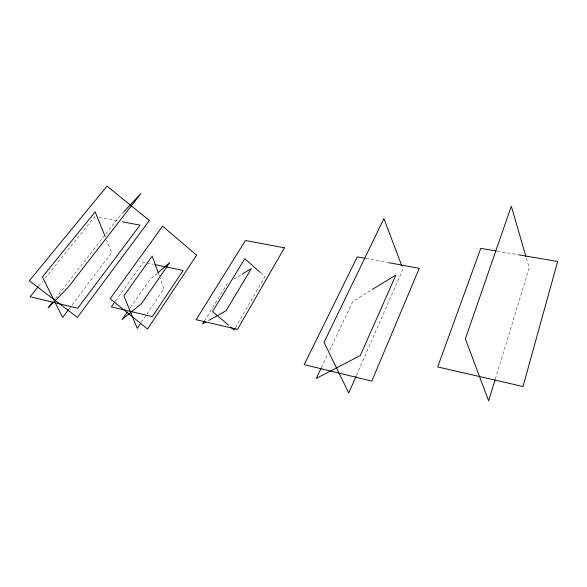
<?xml version="1.0" encoding="UTF-8"?>
<svg xmlns="http://www.w3.org/2000/svg" width="587" height="587" viewBox="0 0 587 587"><rect width="100%" height="100%" fill="white"/><g stroke="black" fill="none" stroke-linecap="round" stroke-linejoin="round"><path stroke-width="0.44" stroke-dasharray="2.94 2.2" d="M495.318 378.997L529.225 267.848L526.201 257.429M356.448 375.394L402.998 269.037L402.029 266.469M321.36 367.748L327.972 353.807M329.527 350.527L352.875 301.314L371.652 289.846M235.453 327.597L264.942 276.624L260.914 273.043M204.474 320.788L227.785 282.795L229.304 281.877M141.269 322.366L146.302 314.911M146.809 314.162L163.942 288.797L159.613 276.763M130.431 307.544L149.795 279.735L157.367 273.226M115.624 300.911L143.375 262.162L146.031 262.719M69.207 308.667L71.416 305.754M71.966 305.027L111.684 252.615L106.526 239.885M55.398 298.57L105.242 234.639M105.807 233.919L119.249 216.676L122.954 212.707M38.698 286.067L42.704 281.107M44.994 278.267L94.793 216.559M233.868 279.126L241.47 274.54M497.079 251.133L517.873 254.685M366.251 258.522L387.816 262.514M99.225 217.403L117.84 220.932M146.911 262.903L153.104 264.201M158.373 273.322L159.304 275.905"/><path stroke-width="0.88" d="M495.046 379.87L488.641 400.877L465.352 338.838L511.321 206.184L525.945 256.556M356.082 376.23L348.751 392.974L324.031 342.397L383.905 218.562L401.706 265.618M320.972 368.57L316.298 378.41L360.286 355.568L395.909 275.039L372.437 289.369M234.998 328.382L234.088 329.953L230.61 326.981M203.997 321.566L202.574 323.892L205.714 322.138M140.763 323.114L137.233 328.338L123.879 295.907L152.187 256.13L158.064 272.463M127.291 312.049L122.059 319.563L141.614 303.45L169.746 262.558L158.05 272.632M115.089 301.652L111.354 306.869L152.341 316.606L183.159 270.49L154.873 264.568M68.657 309.393L62.589 317.406L42.396 276.969L95.175 211.878L105.146 236.488M52.595 302.166L48.119 307.911L68.099 287.381L140.887 193.534L123.578 212.046M38.126 286.779L30.113 296.706L77.704 308.263L140.007 225.137L122.272 221.769M242.226 274.085L251.346 268.589L226.142 310.75L208.862 320.385M496.176 250.979L480.804 248.36L437.682 366.941L523.017 386.517L557.65 261.479L518.776 254.839M365.356 258.361L357.263 256.864L304.213 364.644L371.806 381.11L419.272 268.34L388.719 262.683M228.526 325.198L212.538 311.528L244.808 258.713L260.239 272.449M284.446 247.824L237.508 329.395L196.117 319.717L245.41 240.516L284.446 247.824M196.601 255.228L147.542 329.013L110.136 298.732L162.628 226.193L196.601 255.228M149.362 220.514L77.403 317.384L29.35 280.755L107.061 186.123L149.362 220.514"/></g></svg>
